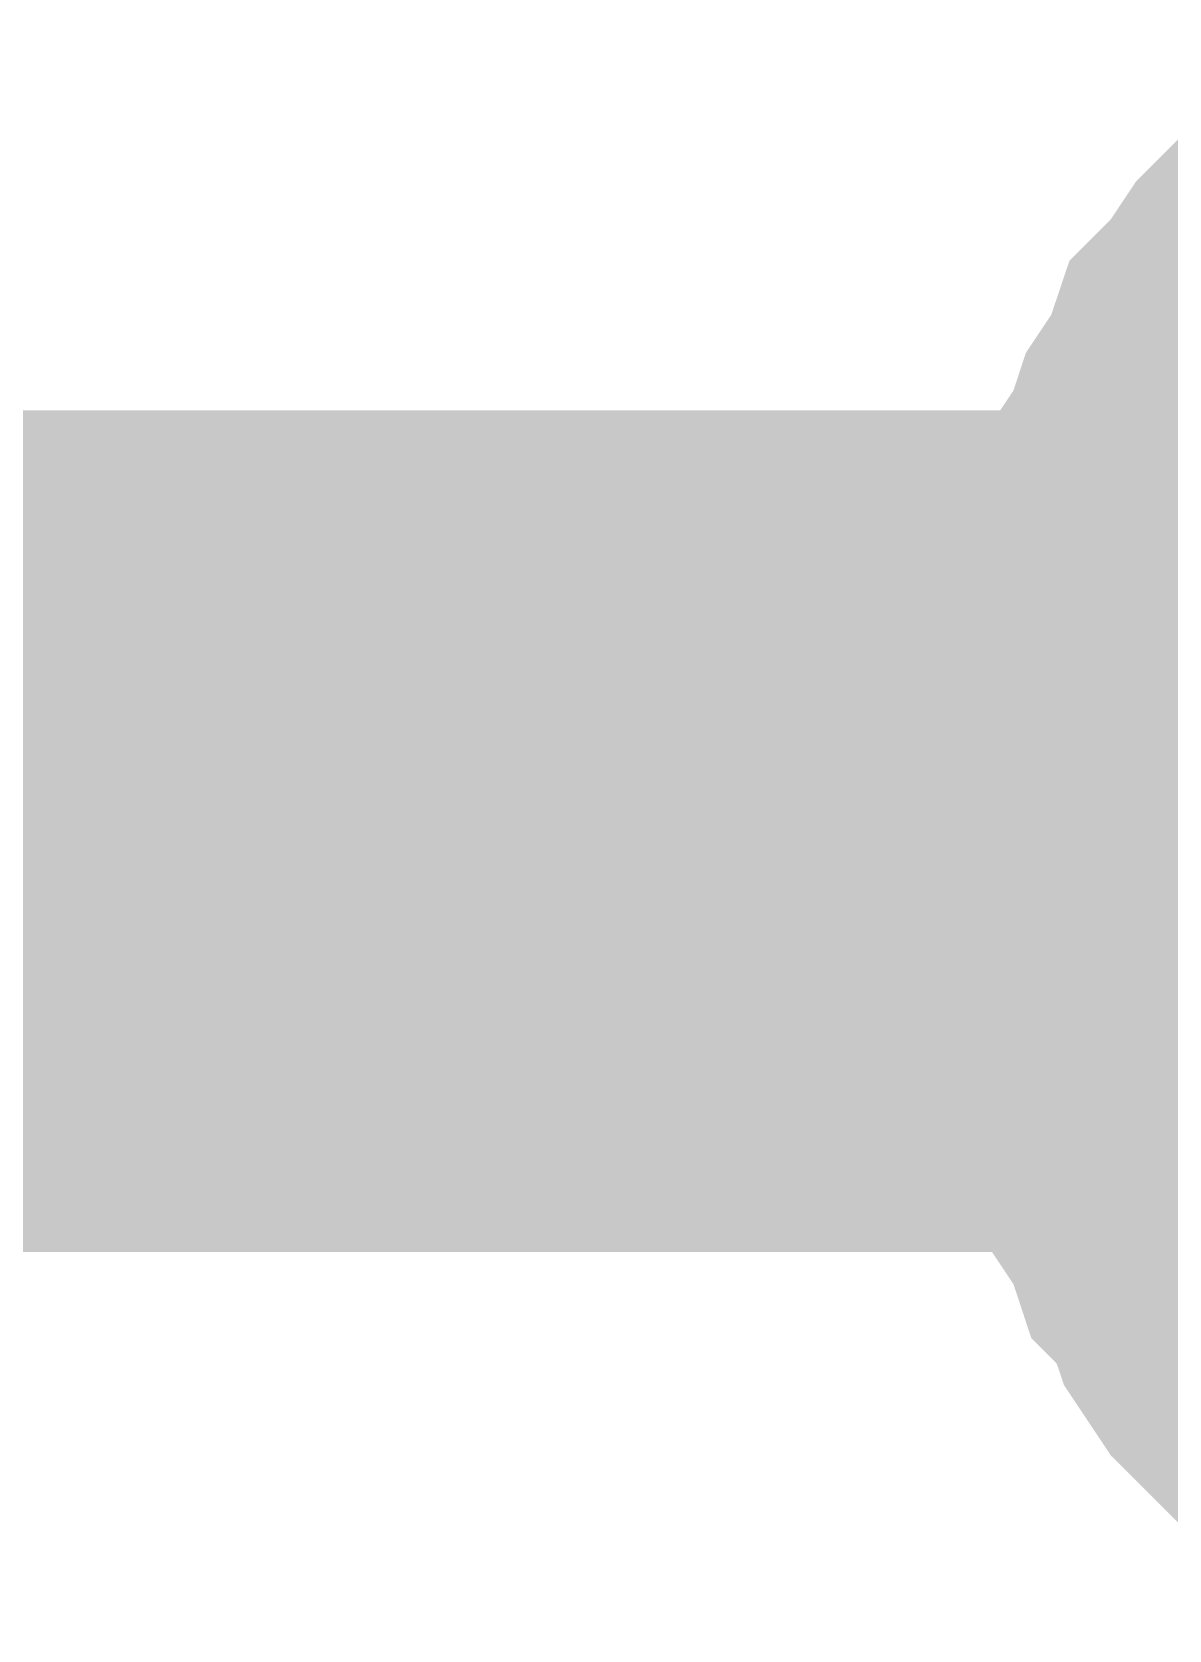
# Model space of a CAD drawing. Header units: inches. Extents: x 0 to 841, y 0 to 594.
# Drawn here: x 130.83 to 131.841, y 364.284 to 365.706 of the extents above; entities that cross this region are included whole.
import ezdxf

# ---------------------------------------------------------------- set-up
doc = ezdxf.new("R2010")
doc.units = ezdxf.units.IN
doc.layers.add('Sheet', color=255, linetype='Continuous')

msp = doc.modelspace()

# ---------------------------------------------------------------- linework, layer by layer
at = {"layer": 'Sheet'}
for points in [[(131.76, 364.9951, 0.2997, 0.2997, 0), (131.76, 365.0288, 0.2997, 0.2997, 0), (131.76, 365.0737, 0.2997, 0.2997, 0), (131.7712, 365.1074, 0.2997, 0.2997, 0), (131.7712, 365.1523, 0.2997, 0.2997, 0), (131.7824, 365.186, 0.2997, 0.2997, 0), (131.7936, 365.2197, 0.2997, 0.2997, 0), (131.8049, 365.2534, 0.2997, 0.2997, 0), (131.8161, 365.2871, 0.2997, 0.2997, 0), (131.8386, 365.3208, 0.2997, 0.2997, 0), (131.8498, 365.3545, 0.2997, 0.2997, 0), (131.8722, 365.3882, 0.2997, 0.2997, 0), (131.8835, 365.4218, 0.2997, 0.2997, 0), (131.9059, 365.4443, 0.2997, 0.2997, 0), (131.9284, 365.478, 0.2997, 0.2997, 0), (131.9621, 365.5117, 0.2997, 0.2997, 0), (131.9845, 365.5341, 0.2997, 0.2997, 0), (132.007, 365.5566, 0.2997, 0.2997, 0)], [(131.76, 364.9951, 0.2997, 0.2997, 0), (131.76, 365.0288, 0.2997, 0.2997, 0), (131.76, 365.0737, 0.2997, 0.2997, 0), (131.7712, 365.1074, 0.2997, 0.2997, 0), (131.7712, 365.1523, 0.2997, 0.2997, 0), (131.7824, 365.186, 0.2997, 0.2997, 0), (131.7936, 365.2197, 0.2997, 0.2997, 0), (131.8049, 365.2534, 0.2997, 0.2997, 0), (131.8161, 365.2871, 0.2997, 0.2997, 0), (131.8386, 365.3208, 0.2997, 0.2997, 0), (131.8498, 365.3545, 0.2997, 0.2997, 0), (131.8722, 365.3882, 0.2997, 0.2997, 0), (131.8835, 365.4218, 0.2997, 0.2997, 0), (131.9059, 365.4443, 0.2997, 0.2997, 0), (131.9284, 365.478, 0.2997, 0.2997, 0), (131.9621, 365.5117, 0.2997, 0.2997, 0), (131.9845, 365.5341, 0.2997, 0.2997, 0), (132.007, 365.5566, 0.2997, 0.2997, 0)], [(131.76, 364.9951, 0.2997, 0.2997, 0), (131.76, 365.0288, 0.2997, 0.2997, 0), (131.76, 365.0737, 0.2997, 0.2997, 0), (131.7712, 365.1074, 0.2997, 0.2997, 0), (131.7712, 365.1523, 0.2997, 0.2997, 0), (131.7824, 365.186, 0.2997, 0.2997, 0), (131.7936, 365.2197, 0.2997, 0.2997, 0), (131.8049, 365.2534, 0.2997, 0.2997, 0), (131.8161, 365.2871, 0.2997, 0.2997, 0), (131.8386, 365.3208, 0.2997, 0.2997, 0), (131.8498, 365.3545, 0.2997, 0.2997, 0), (131.8722, 365.3882, 0.2997, 0.2997, 0), (131.8835, 365.4218, 0.2997, 0.2997, 0), (131.9059, 365.4443, 0.2997, 0.2997, 0), (131.9284, 365.478, 0.2997, 0.2997, 0), (131.9621, 365.5117, 0.2997, 0.2997, 0), (131.9845, 365.5341, 0.2997, 0.2997, 0), (132.007, 365.5566, 0.2997, 0.2997, 0)], [(131.76, 364.9951, 0.0991, 0.0991, 0), (131.76, 365.0288, 0.0991, 0.0991, 0), (131.76, 365.0737, 0.0991, 0.0991, 0), (131.7712, 365.1074, 0.0991, 0.0991, 0), (131.7712, 365.1523, 0.0991, 0.0991, 0), (131.7824, 365.186, 0.0991, 0.0991, 0), (131.7936, 365.2197, 0.0991, 0.0991, 0), (131.8049, 365.2534, 0.0991, 0.0991, 0), (131.8161, 365.2871, 0.0991, 0.0991, 0), (131.8386, 365.3208, 0.0991, 0.0991, 0), (131.8498, 365.3545, 0.0991, 0.0991, 0), (131.8722, 365.3882, 0.0991, 0.0991, 0), (131.8835, 365.4218, 0.0991, 0.0991, 0), (131.9059, 365.4443, 0.0991, 0.0991, 0)], [(131.76, 364.9951, 0.0991, 0.0991, 0), (131.76, 365.0288, 0.0991, 0.0991, 0), (131.76, 365.0737, 0.0991, 0.0991, 0), (131.7712, 365.1074, 0.0991, 0.0991, 0), (131.7712, 365.1523, 0.0991, 0.0991, 0), (131.7824, 365.186, 0.0991, 0.0991, 0), (131.7936, 365.2197, 0.0991, 0.0991, 0), (131.8049, 365.2534, 0.0991, 0.0991, 0), (131.8161, 365.2871, 0.0991, 0.0991, 0), (131.8386, 365.3208, 0.0991, 0.0991, 0), (131.8498, 365.3545, 0.0991, 0.0991, 0), (131.8722, 365.3882, 0.0991, 0.0991, 0), (131.8835, 365.4218, 0.0991, 0.0991, 0), (131.9059, 365.4443, 0.0991, 0.0991, 0)], [(131.76, 364.9951, 0.0991, 0.0991, 0), (131.76, 365.0288, 0.0991, 0.0991, 0), (131.76, 365.0737, 0.0991, 0.0991, 0), (131.7712, 365.1074, 0.0991, 0.0991, 0), (131.7712, 365.1523, 0.0991, 0.0991, 0), (131.7824, 365.186, 0.0991, 0.0991, 0), (131.7936, 365.2197, 0.0991, 0.0991, 0), (131.8049, 365.2534, 0.0991, 0.0991, 0), (131.8161, 365.2871, 0.0991, 0.0991, 0), (131.8386, 365.3208, 0.0991, 0.0991, 0), (131.8498, 365.3545, 0.0991, 0.0991, 0), (131.8722, 365.3882, 0.0991, 0.0991, 0), (131.8835, 365.4218, 0.0991, 0.0991, 0), (131.9059, 365.4443, 0.0991, 0.0991, 0)], [(127.5267, 364.9951, 0.7493, 0.7493, 0), (132.5235, 364.9951, 0.7493, 0.7493, 0)], [(127.5267, 364.9951, 0.2997, 0.2997, 0), (132.5235, 364.9951, 0.2997, 0.2997, 0)], [(132.007, 364.4336, 0.2997, 0.2997, 0), (131.9845, 364.4561, 0.2997, 0.2997, 0), (131.9621, 364.4786, 0.2997, 0.2997, 0), (131.9284, 364.5123, 0.2997, 0.2997, 0), (131.9059, 364.5347, 0.2997, 0.2997, 0), (131.8835, 364.5684, 0.2997, 0.2997, 0), (131.8722, 364.6021, 0.2997, 0.2997, 0), (131.8498, 364.6245, 0.2997, 0.2997, 0), (131.8386, 364.6582, 0.2997, 0.2997, 0), (131.8161, 364.6919, 0.2997, 0.2997, 0), (131.8049, 364.7256, 0.2997, 0.2997, 0), (131.7936, 364.7705, 0.2997, 0.2997, 0), (131.7824, 364.8042, 0.2997, 0.2997, 0), (131.7712, 364.8379, 0.2997, 0.2997, 0), (131.7712, 364.8828, 0.2997, 0.2997, 0), (131.76, 364.9165, 0.2997, 0.2997, 0), (131.76, 364.9502, 0.2997, 0.2997, 0), (131.76, 364.9951, 0.2997, 0.2997, 0)], [(131.76, 364.9951, 0.2997, 0.2997, 0), (131.76, 364.9951, 0.2997, 0.2997, 0)], [(132.007, 364.4336, 0.2997, 0.2997, 0), (131.9845, 364.4561, 0.2997, 0.2997, 0), (131.9621, 364.4786, 0.2997, 0.2997, 0), (131.9284, 364.5123, 0.2997, 0.2997, 0), (131.9059, 364.5347, 0.2997, 0.2997, 0), (131.8835, 364.5684, 0.2997, 0.2997, 0), (131.8722, 364.6021, 0.2997, 0.2997, 0), (131.8498, 364.6245, 0.2997, 0.2997, 0), (131.8386, 364.6582, 0.2997, 0.2997, 0), (131.8161, 364.6919, 0.2997, 0.2997, 0), (131.8049, 364.7256, 0.2997, 0.2997, 0), (131.7936, 364.7705, 0.2997, 0.2997, 0), (131.7824, 364.8042, 0.2997, 0.2997, 0), (131.7712, 364.8379, 0.2997, 0.2997, 0), (131.7712, 364.8828, 0.2997, 0.2997, 0), (131.76, 364.9165, 0.2997, 0.2997, 0), (131.76, 364.9502, 0.2997, 0.2997, 0), (131.76, 364.9951, 0.2997, 0.2997, 0)], [(131.76, 364.9951, 0.2997, 0.2997, 0), (131.76, 364.9951, 0.2997, 0.2997, 0)], [(132.007, 364.4336, 0.2997, 0.2997, 0), (131.9845, 364.4561, 0.2997, 0.2997, 0), (131.9621, 364.4786, 0.2997, 0.2997, 0), (131.9284, 364.5123, 0.2997, 0.2997, 0), (131.9059, 364.5347, 0.2997, 0.2997, 0), (131.8835, 364.5684, 0.2997, 0.2997, 0), (131.8722, 364.6021, 0.2997, 0.2997, 0), (131.8498, 364.6245, 0.2997, 0.2997, 0), (131.8386, 364.6582, 0.2997, 0.2997, 0), (131.8161, 364.6919, 0.2997, 0.2997, 0), (131.8049, 364.7256, 0.2997, 0.2997, 0), (131.7936, 364.7705, 0.2997, 0.2997, 0), (131.7824, 364.8042, 0.2997, 0.2997, 0), (131.7712, 364.8379, 0.2997, 0.2997, 0), (131.7712, 364.8828, 0.2997, 0.2997, 0), (131.76, 364.9165, 0.2997, 0.2997, 0), (131.76, 364.9502, 0.2997, 0.2997, 0), (131.76, 364.9951, 0.2997, 0.2997, 0)], [(131.76, 364.9951, 0.2997, 0.2997, 0), (131.76, 364.9951, 0.2997, 0.2997, 0)], [(131.9059, 364.5347, 0.0991, 0.0991, 0), (131.8835, 364.5684, 0.0991, 0.0991, 0), (131.8722, 364.6021, 0.0991, 0.0991, 0), (131.8498, 364.6245, 0.0991, 0.0991, 0), (131.8386, 364.6582, 0.0991, 0.0991, 0), (131.8161, 364.6919, 0.0991, 0.0991, 0), (131.8049, 364.7256, 0.0991, 0.0991, 0), (131.7936, 364.7705, 0.0991, 0.0991, 0), (131.7824, 364.8042, 0.0991, 0.0991, 0), (131.7712, 364.8379, 0.0991, 0.0991, 0), (131.7712, 364.8828, 0.0991, 0.0991, 0), (131.76, 364.9165, 0.0991, 0.0991, 0), (131.76, 364.9502, 0.0991, 0.0991, 0), (131.76, 364.9951, 0.0991, 0.0991, 0)], [(131.76, 364.9951, 0.0991, 0.0991, 0), (131.76, 364.9951, 0.0991, 0.0991, 0)], [(131.9059, 364.5347, 0.0991, 0.0991, 0), (131.8835, 364.5684, 0.0991, 0.0991, 0), (131.8722, 364.6021, 0.0991, 0.0991, 0), (131.8498, 364.6245, 0.0991, 0.0991, 0), (131.8386, 364.6582, 0.0991, 0.0991, 0), (131.8161, 364.6919, 0.0991, 0.0991, 0), (131.8049, 364.7256, 0.0991, 0.0991, 0), (131.7936, 364.7705, 0.0991, 0.0991, 0), (131.7824, 364.8042, 0.0991, 0.0991, 0), (131.7712, 364.8379, 0.0991, 0.0991, 0), (131.7712, 364.8828, 0.0991, 0.0991, 0), (131.76, 364.9165, 0.0991, 0.0991, 0), (131.76, 364.9502, 0.0991, 0.0991, 0), (131.76, 364.9951, 0.0991, 0.0991, 0)], [(131.76, 364.9951, 0.0991, 0.0991, 0), (131.76, 364.9951, 0.0991, 0.0991, 0)], [(131.9059, 364.5347, 0.0991, 0.0991, 0), (131.8835, 364.5684, 0.0991, 0.0991, 0), (131.8722, 364.6021, 0.0991, 0.0991, 0), (131.8498, 364.6245, 0.0991, 0.0991, 0), (131.8386, 364.6582, 0.0991, 0.0991, 0), (131.8161, 364.6919, 0.0991, 0.0991, 0), (131.8049, 364.7256, 0.0991, 0.0991, 0), (131.7936, 364.7705, 0.0991, 0.0991, 0), (131.7824, 364.8042, 0.0991, 0.0991, 0), (131.7712, 364.8379, 0.0991, 0.0991, 0), (131.7712, 364.8828, 0.0991, 0.0991, 0), (131.76, 364.9165, 0.0991, 0.0991, 0), (131.76, 364.9502, 0.0991, 0.0991, 0), (131.76, 364.9951, 0.0991, 0.0991, 0)], [(131.76, 364.9951, 0.0991, 0.0991, 0), (131.76, 364.9951, 0.0991, 0.0991, 0)]]:
    msp.add_lwpolyline(points, format="xyseb", dxfattribs=at)

doc.saveas('drawing.dxf')
